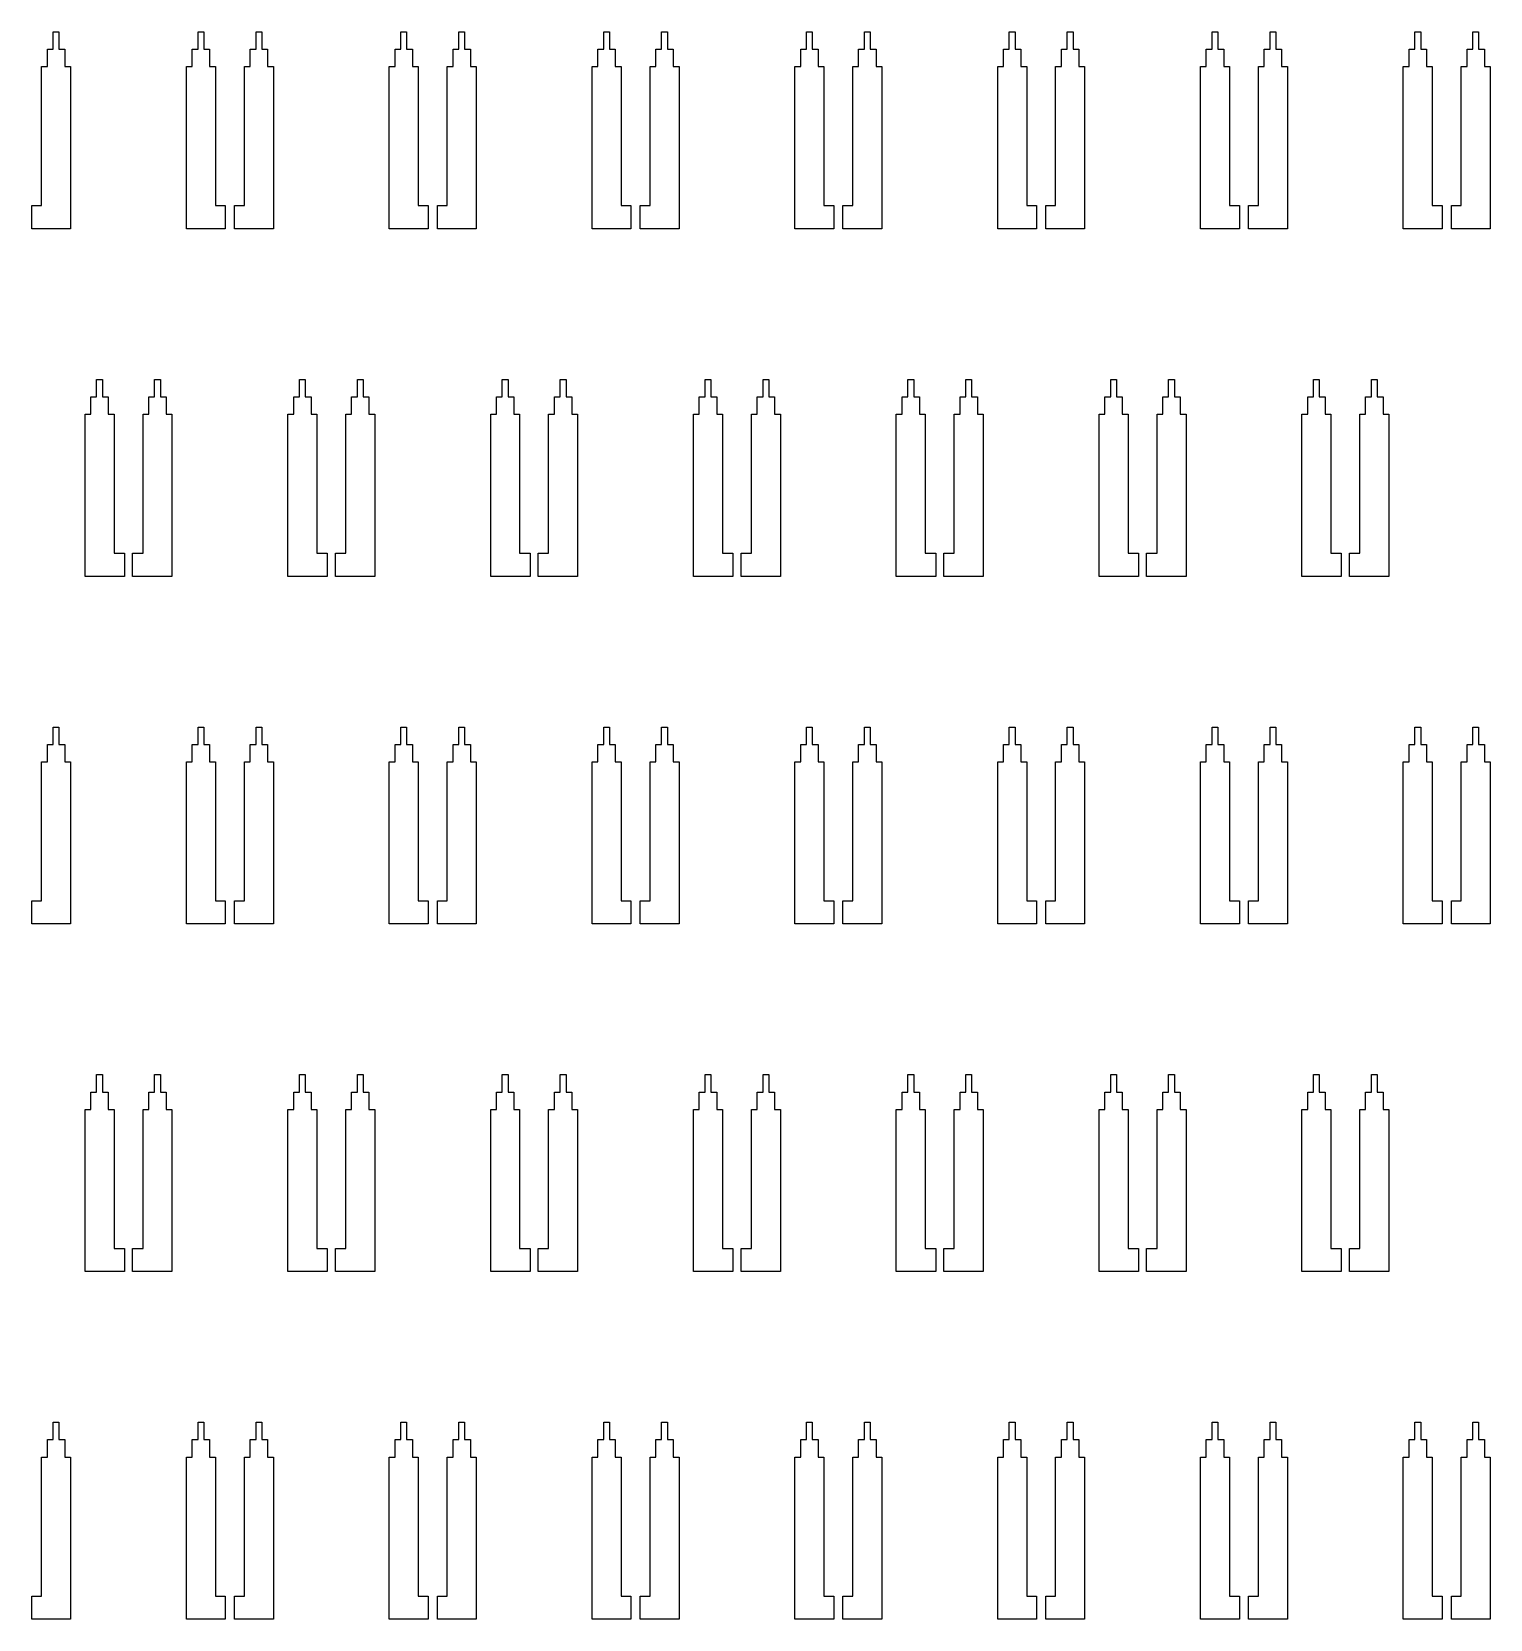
# Model space of a CAD drawing. Extents: x -38350 to 38650, y -35000 to 36000.
# Drawn here: x 20247.8 to 20499.5, y -23094 to -22820 of the extents above; entities that cross this region are included whole.
import ezdxf

# ---------------------------------------------------------------- set-up
doc = ezdxf.new("R2010")
doc.units = 0
doc.header["$MEASUREMENT"] = 0

msp = doc.modelspace()

# ---------------------------------------------------------------- linework, layer by layer
for p, q in [((20251.5, -22823), (20251.5, -22820)), ((20251.5, -22820), (20252.5, -22820)), ((20252.5, -22820), (20252.5, -22823)), ((20276.5, -22823), (20276.5, -22820)), ((20276.5, -22820), (20277.5, -22820)), ((20277.5, -22820), (20277.5, -22823)), ((20286.5, -22823), (20286.5, -22820)), ((20286.5, -22820), (20287.5, -22820)), ((20287.5, -22820), (20287.5, -22823)), ((20311.5, -22823), (20311.5, -22820)), ((20311.5, -22820), (20312.5, -22820)), ((20312.5, -22820), (20312.5, -22823)), ((20321.5, -22823), (20321.5, -22820)), ((20321.5, -22820), (20322.5, -22820)), ((20322.5, -22820), (20322.5, -22823)), ((20346.5, -22823), (20346.5, -22820)), ((20346.5, -22820), (20347.5, -22820)), ((20347.5, -22820), (20347.5, -22823)), ((20356.5, -22823), (20356.5, -22820)), ((20356.5, -22820), (20357.5, -22820)), ((20357.5, -22820), (20357.5, -22823)), ((20381.5, -22823), (20381.5, -22820)), ((20381.5, -22820), (20382.5, -22820)), ((20382.5, -22820), (20382.5, -22823)), ((20391.5, -22823), (20391.5, -22820)), ((20391.5, -22820), (20392.5, -22820)), ((20392.5, -22820), (20392.5, -22823)), ((20416.5, -22823), (20416.5, -22820)), ((20416.5, -22820), (20417.5, -22820)), ((20417.5, -22820), (20417.5, -22823)), ((20426.5, -22823), (20426.5, -22820)), ((20426.5, -22820), (20427.5, -22820)), ((20427.5, -22820), (20427.5, -22823)), ((20451.5, -22823), (20451.5, -22820)), ((20451.5, -22820), (20452.5, -22820)), ((20452.5, -22820), (20452.5, -22823)), ((20461.5, -22823), (20461.5, -22820)), ((20461.5, -22820), (20462.5, -22820)), ((20462.5, -22820), (20462.5, -22823)), ((20486.5, -22823), (20486.5, -22820)), ((20486.5, -22820), (20487.5, -22820)), ((20487.5, -22820), (20487.5, -22823)), ((20496.5, -22823), (20496.5, -22820)), ((20496.5, -22820), (20497.5, -22820)), ((20497.5, -22820), (20497.5, -22823)), ((20250.5, -22826), (20250.5, -22823)), ((20250.5, -22823), (20251.5, -22823)), ((20252.5, -22823), (20253.5, -22823)), ((20253.5, -22823), (20253.5, -22826)), ((20275.5, -22826), (20275.5, -22823)), ((20275.5, -22823), (20276.5, -22823)), ((20277.5, -22823), (20278.5, -22823)), ((20278.5, -22823), (20278.5, -22826)), ((20285.5, -22826), (20285.5, -22823)), ((20285.5, -22823), (20286.5, -22823)), ((20287.5, -22823), (20288.5, -22823)), ((20288.5, -22823), (20288.5, -22826)), ((20310.5, -22826), (20310.5, -22823)), ((20310.5, -22823), (20311.5, -22823)), ((20312.5, -22823), (20313.5, -22823)), ((20313.5, -22823), (20313.5, -22826)), ((20320.5, -22826), (20320.5, -22823)), ((20320.5, -22823), (20321.5, -22823)), ((20322.5, -22823), (20323.5, -22823)), ((20323.5, -22823), (20323.5, -22826)), ((20345.5, -22826), (20345.5, -22823)), ((20345.5, -22823), (20346.5, -22823)), ((20347.5, -22823), (20348.5, -22823)), ((20348.5, -22823), (20348.5, -22826)), ((20355.5, -22826), (20355.5, -22823)), ((20355.5, -22823), (20356.5, -22823)), ((20357.5, -22823), (20358.5, -22823)), ((20358.5, -22823), (20358.5, -22826)), ((20380.5, -22826), (20380.5, -22823)), ((20380.5, -22823), (20381.5, -22823)), ((20382.5, -22823), (20383.5, -22823)), ((20383.5, -22823), (20383.5, -22826)), ((20390.5, -22826), (20390.5, -22823)), ((20390.5, -22823), (20391.5, -22823)), ((20392.5, -22823), (20393.5, -22823)), ((20393.5, -22823), (20393.5, -22826)), ((20415.5, -22826), (20415.5, -22823)), ((20415.5, -22823), (20416.5, -22823)), ((20417.5, -22823), (20418.5, -22823)), ((20418.5, -22823), (20418.5, -22826)), ((20425.5, -22826), (20425.5, -22823)), ((20425.5, -22823), (20426.5, -22823)), ((20427.5, -22823), (20428.5, -22823)), ((20428.5, -22823), (20428.5, -22826)), ((20450.5, -22826), (20450.5, -22823)), ((20450.5, -22823), (20451.5, -22823)), ((20452.5, -22823), (20453.5, -22823)), ((20453.5, -22823), (20453.5, -22826)), ((20460.5, -22826), (20460.5, -22823)), ((20460.5, -22823), (20461.5, -22823)), ((20462.5, -22823), (20463.5, -22823)), ((20463.5, -22823), (20463.5, -22826)), ((20485.5, -22826), (20485.5, -22823)), ((20485.5, -22823), (20486.5, -22823)), ((20487.5, -22823), (20488.5, -22823)), ((20488.5, -22823), (20488.5, -22826)), ((20495.5, -22826), (20495.5, -22823)), ((20495.5, -22823), (20496.5, -22823)), ((20497.5, -22823), (20498.5, -22823)), ((20498.5, -22823), (20498.5, -22826)), ((20249.5, -22850), (20249.5, -22826)), ((20249.5, -22826), (20250.5, -22826)), ((20253.5, -22826), (20254.5, -22826)), ((20254.5, -22826), (20254.5, -22854)), ((20274.5, -22854), (20274.5, -22826)), ((20274.5, -22826), (20275.5, -22826)), ((20278.5, -22826), (20279.5, -22826)), ((20279.5, -22826), (20279.5, -22850)), ((20284.5, -22850), (20284.5, -22826)), ((20284.5, -22826), (20285.5, -22826)), ((20288.5, -22826), (20289.5, -22826)), ((20289.5, -22826), (20289.5, -22854)), ((20309.5, -22854), (20309.5, -22826)), ((20309.5, -22826), (20310.5, -22826)), ((20313.5, -22826), (20314.5, -22826)), ((20314.5, -22826), (20314.5, -22850)), ((20319.5, -22850), (20319.5, -22826)), ((20319.5, -22826), (20320.5, -22826)), ((20323.5, -22826), (20324.5, -22826)), ((20324.5, -22826), (20324.5, -22854)), ((20344.5, -22854), (20344.5, -22826)), ((20344.5, -22826), (20345.5, -22826)), ((20348.5, -22826), (20349.5, -22826)), ((20349.5, -22826), (20349.5, -22850)), ((20354.5, -22850), (20354.5, -22826)), ((20354.5, -22826), (20355.5, -22826)), ((20358.5, -22826), (20359.5, -22826)), ((20359.5, -22826), (20359.5, -22854)), ((20379.5, -22854), (20379.5, -22826)), ((20379.5, -22826), (20380.5, -22826)), ((20383.5, -22826), (20384.5, -22826)), ((20384.5, -22826), (20384.5, -22850)), ((20389.5, -22850), (20389.5, -22826)), ((20389.5, -22826), (20390.5, -22826)), ((20393.5, -22826), (20394.5, -22826)), ((20394.5, -22826), (20394.5, -22854)), ((20414.5, -22854), (20414.5, -22826)), ((20414.5, -22826), (20415.5, -22826)), ((20418.5, -22826), (20419.5, -22826)), ((20419.5, -22826), (20419.5, -22850)), ((20424.5, -22850), (20424.5, -22826)), ((20424.5, -22826), (20425.5, -22826)), ((20428.5, -22826), (20429.5, -22826)), ((20429.5, -22826), (20429.5, -22854)), ((20449.5, -22854), (20449.5, -22826)), ((20449.5, -22826), (20450.5, -22826)), ((20453.5, -22826), (20454.5, -22826)), ((20454.5, -22826), (20454.5, -22850)), ((20459.5, -22850), (20459.5, -22826)), ((20459.5, -22826), (20460.5, -22826)), ((20463.5, -22826), (20464.5, -22826)), ((20464.5, -22826), (20464.5, -22854)), ((20484.5, -22854), (20484.5, -22826)), ((20484.5, -22826), (20485.5, -22826)), ((20488.5, -22826), (20489.5, -22826)), ((20489.5, -22826), (20489.5, -22850)), ((20494.5, -22850), (20494.5, -22826)), ((20494.5, -22826), (20495.5, -22826)), ((20498.5, -22826), (20499.5, -22826)), ((20499.5, -22826), (20499.5, -22854)), ((20247.8, -22854), (20247.8, -22850)), ((20247.8, -22850), (20249.5, -22850)), ((20279.5, -22850), (20281.2, -22850)), ((20281.2, -22850), (20281.2, -22854)), ((20282.8, -22854), (20282.8, -22850)), ((20282.8, -22850), (20284.5, -22850)), ((20314.5, -22850), (20316.2, -22850)), ((20316.2, -22850), (20316.2, -22854)), ((20317.8, -22854), (20317.8, -22850)), ((20317.8, -22850), (20319.5, -22850)), ((20349.5, -22850), (20351.2, -22850)), ((20351.2, -22850), (20351.2, -22854)), ((20352.8, -22854), (20352.8, -22850)), ((20352.8, -22850), (20354.5, -22850)), ((20384.5, -22850), (20386.2, -22850)), ((20386.2, -22850), (20386.2, -22854)), ((20387.8, -22854), (20387.8, -22850)), ((20387.8, -22850), (20389.5, -22850)), ((20419.5, -22850), (20421.2, -22850)), ((20421.2, -22850), (20421.2, -22854)), ((20422.8, -22854), (20422.8, -22850)), ((20422.8, -22850), (20424.5, -22850)), ((20454.5, -22850), (20456.2, -22850)), ((20456.2, -22850), (20456.2, -22854)), ((20457.8, -22854), (20457.8, -22850)), ((20457.8, -22850), (20459.5, -22850)), ((20489.5, -22850), (20491.2, -22850)), ((20491.2, -22850), (20491.2, -22854)), ((20492.8, -22854), (20492.8, -22850)), ((20492.8, -22850), (20494.5, -22850)), ((20254.5, -22854), (20247.8, -22854)), ((20281.2, -22854), (20274.5, -22854)), ((20289.5, -22854), (20282.8, -22854)), ((20316.2, -22854), (20309.5, -22854)), ((20324.5, -22854), (20317.8, -22854)), ((20351.2, -22854), (20344.5, -22854)), ((20359.5, -22854), (20352.8, -22854)), ((20386.2, -22854), (20379.5, -22854)), ((20394.5, -22854), (20387.8, -22854)), ((20421.2, -22854), (20414.5, -22854)), ((20429.5, -22854), (20422.8, -22854)), ((20456.2, -22854), (20449.5, -22854)), ((20464.5, -22854), (20457.8, -22854)), ((20491.2, -22854), (20484.5, -22854)), ((20499.5, -22854), (20492.8, -22854)), ((20259, -22883), (20259, -22880)), ((20259, -22880), (20260, -22880)), ((20260, -22880), (20260, -22883)), ((20269, -22883), (20269, -22880)), ((20269, -22880), (20270, -22880)), ((20270, -22880), (20270, -22883)), ((20294, -22883), (20294, -22880)), ((20294, -22880), (20295, -22880)), ((20295, -22880), (20295, -22883)), ((20304, -22883), (20304, -22880)), ((20304, -22880), (20305, -22880)), ((20305, -22880), (20305, -22883)), ((20329, -22883), (20329, -22880)), ((20329, -22880), (20330, -22880)), ((20330, -22880), (20330, -22883)), ((20339, -22883), (20339, -22880)), ((20339, -22880), (20340, -22880)), ((20340, -22880), (20340, -22883)), ((20364, -22883), (20364, -22880)), ((20364, -22880), (20365, -22880)), ((20365, -22880), (20365, -22883)), ((20374, -22883), (20374, -22880)), ((20374, -22880), (20375, -22880)), ((20375, -22880), (20375, -22883)), ((20399, -22883), (20399, -22880)), ((20399, -22880), (20400, -22880)), ((20400, -22880), (20400, -22883)), ((20409, -22883), (20409, -22880)), ((20409, -22880), (20410, -22880)), ((20410, -22880), (20410, -22883)), ((20434, -22883), (20434, -22880)), ((20434, -22880), (20435, -22880)), ((20435, -22880), (20435, -22883)), ((20444, -22883), (20444, -22880)), ((20444, -22880), (20445, -22880)), ((20445, -22880), (20445, -22883)), ((20469, -22883), (20469, -22880)), ((20469, -22880), (20470, -22880)), ((20470, -22880), (20470, -22883)), ((20479, -22883), (20479, -22880)), ((20479, -22880), (20480, -22880)), ((20480, -22880), (20480, -22883)), ((20258, -22886), (20258, -22883)), ((20258, -22883), (20259, -22883)), ((20260, -22883), (20261, -22883)), ((20261, -22883), (20261, -22886)), ((20268, -22886), (20268, -22883)), ((20268, -22883), (20269, -22883)), ((20270, -22883), (20271, -22883)), ((20271, -22883), (20271, -22886)), ((20293, -22886), (20293, -22883)), ((20293, -22883), (20294, -22883)), ((20295, -22883), (20296, -22883)), ((20296, -22883), (20296, -22886)), ((20303, -22886), (20303, -22883)), ((20303, -22883), (20304, -22883)), ((20305, -22883), (20306, -22883)), ((20306, -22883), (20306, -22886)), ((20328, -22886), (20328, -22883)), ((20328, -22883), (20329, -22883)), ((20330, -22883), (20331, -22883)), ((20331, -22883), (20331, -22886)), ((20338, -22886), (20338, -22883)), ((20338, -22883), (20339, -22883)), ((20340, -22883), (20341, -22883)), ((20341, -22883), (20341, -22886)), ((20363, -22886), (20363, -22883)), ((20363, -22883), (20364, -22883)), ((20365, -22883), (20366, -22883)), ((20366, -22883), (20366, -22886)), ((20373, -22886), (20373, -22883)), ((20373, -22883), (20374, -22883)), ((20375, -22883), (20376, -22883)), ((20376, -22883), (20376, -22886)), ((20398, -22886), (20398, -22883)), ((20398, -22883), (20399, -22883)), ((20400, -22883), (20401, -22883)), ((20401, -22883), (20401, -22886)), ((20408, -22886), (20408, -22883)), ((20408, -22883), (20409, -22883)), ((20410, -22883), (20411, -22883)), ((20411, -22883), (20411, -22886)), ((20433, -22886), (20433, -22883)), ((20433, -22883), (20434, -22883)), ((20435, -22883), (20436, -22883)), ((20436, -22883), (20436, -22886)), ((20443, -22886), (20443, -22883)), ((20443, -22883), (20444, -22883)), ((20445, -22883), (20446, -22883)), ((20446, -22883), (20446, -22886)), ((20468, -22886), (20468, -22883)), ((20468, -22883), (20469, -22883)), ((20470, -22883), (20471, -22883)), ((20471, -22883), (20471, -22886)), ((20478, -22886), (20478, -22883)), ((20478, -22883), (20479, -22883)), ((20480, -22883), (20481, -22883)), ((20481, -22883), (20481, -22886)), ((20257, -22914), (20257, -22886)), ((20257, -22886), (20258, -22886)), ((20261, -22886), (20262, -22886)), ((20262, -22886), (20262, -22910)), ((20267, -22910), (20267, -22886)), ((20267, -22886), (20268, -22886)), ((20271, -22886), (20272, -22886)), ((20272, -22886), (20272, -22914)), ((20292, -22914), (20292, -22886)), ((20292, -22886), (20293, -22886)), ((20296, -22886), (20297, -22886)), ((20297, -22886), (20297, -22910)), ((20302, -22910), (20302, -22886)), ((20302, -22886), (20303, -22886)), ((20306, -22886), (20307, -22886)), ((20307, -22886), (20307, -22914)), ((20327, -22914), (20327, -22886)), ((20327, -22886), (20328, -22886)), ((20331, -22886), (20332, -22886)), ((20332, -22886), (20332, -22910)), ((20337, -22910), (20337, -22886)), ((20337, -22886), (20338, -22886)), ((20341, -22886), (20342, -22886)), ((20342, -22886), (20342, -22914)), ((20362, -22914), (20362, -22886)), ((20362, -22886), (20363, -22886)), ((20366, -22886), (20367, -22886)), ((20367, -22886), (20367, -22910)), ((20372, -22910), (20372, -22886)), ((20372, -22886), (20373, -22886)), ((20376, -22886), (20377, -22886)), ((20377, -22886), (20377, -22914)), ((20397, -22914), (20397, -22886)), ((20397, -22886), (20398, -22886)), ((20401, -22886), (20402, -22886)), ((20402, -22886), (20402, -22910)), ((20407, -22910), (20407, -22886)), ((20407, -22886), (20408, -22886)), ((20411, -22886), (20412, -22886)), ((20412, -22886), (20412, -22914)), ((20432, -22914), (20432, -22886)), ((20432, -22886), (20433, -22886)), ((20436, -22886), (20437, -22886)), ((20437, -22886), (20437, -22910)), ((20442, -22910), (20442, -22886)), ((20442, -22886), (20443, -22886)), ((20446, -22886), (20447, -22886)), ((20447, -22886), (20447, -22914)), ((20467, -22914), (20467, -22886)), ((20467, -22886), (20468, -22886)), ((20471, -22886), (20472, -22886)), ((20472, -22886), (20472, -22910)), ((20477, -22910), (20477, -22886)), ((20477, -22886), (20478, -22886)), ((20481, -22886), (20482, -22886)), ((20482, -22886), (20482, -22914)), ((20262, -22910), (20263.8, -22910)), ((20263.8, -22910), (20263.8, -22914)), ((20265.2, -22914), (20265.2, -22910)), ((20265.2, -22910), (20267, -22910)), ((20297, -22910), (20298.8, -22910)), ((20298.8, -22910), (20298.8, -22914)), ((20300.2, -22914), (20300.2, -22910)), ((20300.2, -22910), (20302, -22910)), ((20332, -22910), (20333.8, -22910)), ((20333.8, -22910), (20333.8, -22914)), ((20335.2, -22914), (20335.2, -22910)), ((20335.2, -22910), (20337, -22910)), ((20367, -22910), (20368.8, -22910)), ((20368.8, -22910), (20368.8, -22914)), ((20370.2, -22914), (20370.2, -22910)), ((20370.2, -22910), (20372, -22910)), ((20402, -22910), (20403.8, -22910)), ((20403.8, -22910), (20403.8, -22914)), ((20405.2, -22914), (20405.2, -22910)), ((20405.2, -22910), (20407, -22910)), ((20437, -22910), (20438.8, -22910)), ((20438.8, -22910), (20438.8, -22914)), ((20440.2, -22914), (20440.2, -22910)), ((20440.2, -22910), (20442, -22910)), ((20472, -22910), (20473.8, -22910)), ((20473.8, -22910), (20473.8, -22914)), ((20475.2, -22914), (20475.2, -22910)), ((20475.2, -22910), (20477, -22910)), ((20263.8, -22914), (20257, -22914)), ((20272, -22914), (20265.2, -22914)), ((20298.8, -22914), (20292, -22914)), ((20307, -22914), (20300.2, -22914)), ((20333.8, -22914), (20327, -22914)), ((20342, -22914), (20335.2, -22914)), ((20368.8, -22914), (20362, -22914)), ((20377, -22914), (20370.2, -22914)), ((20403.8, -22914), (20397, -22914)), ((20412, -22914), (20405.2, -22914)), ((20438.8, -22914), (20432, -22914)), ((20447, -22914), (20440.2, -22914)), ((20473.8, -22914), (20467, -22914)), ((20482, -22914), (20475.2, -22914)), ((20251.5, -22943), (20251.5, -22940)), ((20251.5, -22940), (20252.5, -22940)), ((20252.5, -22940), (20252.5, -22943)), ((20276.5, -22943), (20276.5, -22940)), ((20276.5, -22940), (20277.5, -22940)), ((20277.5, -22940), (20277.5, -22943)), ((20286.5, -22943), (20286.5, -22940)), ((20286.5, -22940), (20287.5, -22940)), ((20287.5, -22940), (20287.5, -22943)), ((20311.5, -22943), (20311.5, -22940)), ((20311.5, -22940), (20312.5, -22940)), ((20312.5, -22940), (20312.5, -22943)), ((20321.5, -22943), (20321.5, -22940)), ((20321.5, -22940), (20322.5, -22940)), ((20322.5, -22940), (20322.5, -22943)), ((20346.5, -22943), (20346.5, -22940)), ((20346.5, -22940), (20347.5, -22940)), ((20347.5, -22940), (20347.5, -22943)), ((20356.5, -22943), (20356.5, -22940)), ((20356.5, -22940), (20357.5, -22940)), ((20357.5, -22940), (20357.5, -22943)), ((20381.5, -22943), (20381.5, -22940)), ((20381.5, -22940), (20382.5, -22940)), ((20382.5, -22940), (20382.5, -22943)), ((20391.5, -22943), (20391.5, -22940)), ((20391.5, -22940), (20392.5, -22940)), ((20392.5, -22940), (20392.5, -22943)), ((20416.5, -22943), (20416.5, -22940)), ((20416.5, -22940), (20417.5, -22940)), ((20417.5, -22940), (20417.5, -22943)), ((20426.5, -22943), (20426.5, -22940)), ((20426.5, -22940), (20427.5, -22940)), ((20427.5, -22940), (20427.5, -22943)), ((20451.5, -22943), (20451.5, -22940)), ((20451.5, -22940), (20452.5, -22940)), ((20452.5, -22940), (20452.5, -22943)), ((20461.5, -22943), (20461.5, -22940)), ((20461.5, -22940), (20462.5, -22940)), ((20462.5, -22940), (20462.5, -22943)), ((20486.5, -22943), (20486.5, -22940)), ((20486.5, -22940), (20487.5, -22940)), ((20487.5, -22940), (20487.5, -22943)), ((20496.5, -22943), (20496.5, -22940)), ((20496.5, -22940), (20497.5, -22940)), ((20497.5, -22940), (20497.5, -22943)), ((20250.5, -22946), (20250.5, -22943)), ((20250.5, -22943), (20251.5, -22943)), ((20252.5, -22943), (20253.5, -22943)), ((20253.5, -22943), (20253.5, -22946)), ((20275.5, -22946), (20275.5, -22943)), ((20275.5, -22943), (20276.5, -22943)), ((20277.5, -22943), (20278.5, -22943)), ((20278.5, -22943), (20278.5, -22946)), ((20285.5, -22946), (20285.5, -22943)), ((20285.5, -22943), (20286.5, -22943)), ((20287.5, -22943), (20288.5, -22943)), ((20288.5, -22943), (20288.5, -22946)), ((20310.5, -22946), (20310.5, -22943)), ((20310.5, -22943), (20311.5, -22943)), ((20312.5, -22943), (20313.5, -22943)), ((20313.5, -22943), (20313.5, -22946)), ((20320.5, -22946), (20320.5, -22943)), ((20320.5, -22943), (20321.5, -22943)), ((20322.5, -22943), (20323.5, -22943)), ((20323.5, -22943), (20323.5, -22946)), ((20345.5, -22946), (20345.5, -22943)), ((20345.5, -22943), (20346.5, -22943)), ((20347.5, -22943), (20348.5, -22943)), ((20348.5, -22943), (20348.5, -22946)), ((20355.5, -22946), (20355.5, -22943)), ((20355.5, -22943), (20356.5, -22943)), ((20357.5, -22943), (20358.5, -22943)), ((20358.5, -22943), (20358.5, -22946)), ((20380.5, -22946), (20380.5, -22943)), ((20380.5, -22943), (20381.5, -22943)), ((20382.5, -22943), (20383.5, -22943)), ((20383.5, -22943), (20383.5, -22946)), ((20390.5, -22946), (20390.5, -22943)), ((20390.5, -22943), (20391.5, -22943)), ((20392.5, -22943), (20393.5, -22943)), ((20393.5, -22943), (20393.5, -22946)), ((20415.5, -22946), (20415.5, -22943)), ((20415.5, -22943), (20416.5, -22943)), ((20417.5, -22943), (20418.5, -22943)), ((20418.5, -22943), (20418.5, -22946)), ((20425.5, -22946), (20425.5, -22943)), ((20425.5, -22943), (20426.5, -22943)), ((20427.5, -22943), (20428.5, -22943)), ((20428.5, -22943), (20428.5, -22946)), ((20450.5, -22946), (20450.5, -22943)), ((20450.5, -22943), (20451.5, -22943)), ((20452.5, -22943), (20453.5, -22943)), ((20453.5, -22943), (20453.5, -22946)), ((20460.5, -22946), (20460.5, -22943)), ((20460.5, -22943), (20461.5, -22943)), ((20462.5, -22943), (20463.5, -22943)), ((20463.5, -22943), (20463.5, -22946)), ((20485.5, -22946), (20485.5, -22943)), ((20485.5, -22943), (20486.5, -22943)), ((20487.5, -22943), (20488.5, -22943)), ((20488.5, -22943), (20488.5, -22946)), ((20495.5, -22946), (20495.5, -22943)), ((20495.5, -22943), (20496.5, -22943)), ((20497.5, -22943), (20498.5, -22943)), ((20498.5, -22943), (20498.5, -22946)), ((20249.5, -22970), (20249.5, -22946)), ((20249.5, -22946), (20250.5, -22946)), ((20253.5, -22946), (20254.5, -22946)), ((20254.5, -22946), (20254.5, -22974)), ((20274.5, -22974), (20274.5, -22946)), ((20274.5, -22946), (20275.5, -22946)), ((20278.5, -22946), (20279.5, -22946)), ((20279.5, -22946), (20279.5, -22970)), ((20284.5, -22970), (20284.5, -22946)), ((20284.5, -22946), (20285.5, -22946)), ((20288.5, -22946), (20289.5, -22946)), ((20289.5, -22946), (20289.5, -22974)), ((20309.5, -22974), (20309.5, -22946)), ((20309.5, -22946), (20310.5, -22946)), ((20313.5, -22946), (20314.5, -22946)), ((20314.5, -22946), (20314.5, -22970)), ((20319.5, -22970), (20319.5, -22946)), ((20319.5, -22946), (20320.5, -22946)), ((20323.5, -22946), (20324.5, -22946)), ((20324.5, -22946), (20324.5, -22974)), ((20344.5, -22974), (20344.5, -22946)), ((20344.5, -22946), (20345.5, -22946)), ((20348.5, -22946), (20349.5, -22946)), ((20349.5, -22946), (20349.5, -22970)), ((20354.5, -22970), (20354.5, -22946)), ((20354.5, -22946), (20355.5, -22946)), ((20358.5, -22946), (20359.5, -22946)), ((20359.5, -22946), (20359.5, -22974)), ((20379.5, -22974), (20379.5, -22946)), ((20379.5, -22946), (20380.5, -22946)), ((20383.5, -22946), (20384.5, -22946)), ((20384.5, -22946), (20384.5, -22970)), ((20389.5, -22970), (20389.5, -22946)), ((20389.5, -22946), (20390.5, -22946)), ((20393.5, -22946), (20394.5, -22946)), ((20394.5, -22946), (20394.5, -22974)), ((20414.5, -22974), (20414.5, -22946)), ((20414.5, -22946), (20415.5, -22946)), ((20418.5, -22946), (20419.5, -22946)), ((20419.5, -22946), (20419.5, -22970)), ((20424.5, -22970), (20424.5, -22946)), ((20424.5, -22946), (20425.5, -22946)), ((20428.5, -22946), (20429.5, -22946)), ((20429.5, -22946), (20429.5, -22974)), ((20449.5, -22974), (20449.5, -22946)), ((20449.5, -22946), (20450.5, -22946)), ((20453.5, -22946), (20454.5, -22946)), ((20454.5, -22946), (20454.5, -22970)), ((20459.5, -22970), (20459.5, -22946)), ((20459.5, -22946), (20460.5, -22946)), ((20463.5, -22946), (20464.5, -22946)), ((20464.5, -22946), (20464.5, -22974)), ((20484.5, -22974), (20484.5, -22946)), ((20484.5, -22946), (20485.5, -22946)), ((20488.5, -22946), (20489.5, -22946)), ((20489.5, -22946), (20489.5, -22970)), ((20494.5, -22970), (20494.5, -22946)), ((20494.5, -22946), (20495.5, -22946)), ((20498.5, -22946), (20499.5, -22946)), ((20499.5, -22946), (20499.5, -22974)), ((20247.8, -22974), (20247.8, -22970)), ((20247.8, -22970), (20249.5, -22970)), ((20279.5, -22970), (20281.2, -22970)), ((20281.2, -22970), (20281.2, -22974)), ((20282.8, -22974), (20282.8, -22970)), ((20282.8, -22970), (20284.5, -22970)), ((20314.5, -22970), (20316.2, -22970)), ((20316.2, -22970), (20316.2, -22974)), ((20317.8, -22974), (20317.8, -22970)), ((20317.8, -22970), (20319.5, -22970)), ((20349.5, -22970), (20351.2, -22970)), ((20351.2, -22970), (20351.2, -22974)), ((20352.8, -22974), (20352.8, -22970)), ((20352.8, -22970), (20354.5, -22970)), ((20384.5, -22970), (20386.2, -22970)), ((20386.2, -22970), (20386.2, -22974)), ((20387.8, -22974), (20387.8, -22970)), ((20387.8, -22970), (20389.5, -22970)), ((20419.5, -22970), (20421.2, -22970)), ((20421.2, -22970), (20421.2, -22974)), ((20422.8, -22974), (20422.8, -22970)), ((20422.8, -22970), (20424.5, -22970)), ((20454.5, -22970), (20456.2, -22970)), ((20456.2, -22970), (20456.2, -22974)), ((20457.8, -22974), (20457.8, -22970)), ((20457.8, -22970), (20459.5, -22970)), ((20489.5, -22970), (20491.2, -22970)), ((20491.2, -22970), (20491.2, -22974)), ((20492.8, -22974), (20492.8, -22970)), ((20492.8, -22970), (20494.5, -22970)), ((20254.5, -22974), (20247.8, -22974)), ((20281.2, -22974), (20274.5, -22974)), ((20289.5, -22974), (20282.8, -22974)), ((20316.2, -22974), (20309.5, -22974)), ((20324.5, -22974), (20317.8, -22974)), ((20351.2, -22974), (20344.5, -22974)), ((20359.5, -22974), (20352.8, -22974)), ((20386.2, -22974), (20379.5, -22974)), ((20394.5, -22974), (20387.8, -22974)), ((20421.2, -22974), (20414.5, -22974)), ((20429.5, -22974), (20422.8, -22974)), ((20456.2, -22974), (20449.5, -22974)), ((20464.5, -22974), (20457.8, -22974)), ((20491.2, -22974), (20484.5, -22974)), ((20499.5, -22974), (20492.8, -22974)), ((20259, -23003), (20259, -23000)), ((20259, -23000), (20260, -23000)), ((20260, -23000), (20260, -23003)), ((20269, -23003), (20269, -23000)), ((20269, -23000), (20270, -23000)), ((20270, -23000), (20270, -23003)), ((20294, -23003), (20294, -23000)), ((20294, -23000), (20295, -23000)), ((20295, -23000), (20295, -23003)), ((20304, -23003), (20304, -23000)), ((20304, -23000), (20305, -23000)), ((20305, -23000), (20305, -23003)), ((20329, -23003), (20329, -23000)), ((20329, -23000), (20330, -23000)), ((20330, -23000), (20330, -23003)), ((20339, -23003), (20339, -23000)), ((20339, -23000), (20340, -23000)), ((20340, -23000), (20340, -23003)), ((20364, -23003), (20364, -23000)), ((20364, -23000), (20365, -23000)), ((20365, -23000), (20365, -23003)), ((20374, -23003), (20374, -23000)), ((20374, -23000), (20375, -23000)), ((20375, -23000), (20375, -23003)), ((20399, -23003), (20399, -23000)), ((20399, -23000), (20400, -23000)), ((20400, -23000), (20400, -23003)), ((20409, -23003), (20409, -23000)), ((20409, -23000), (20410, -23000)), ((20410, -23000), (20410, -23003)), ((20434, -23003), (20434, -23000)), ((20434, -23000), (20435, -23000)), ((20435, -23000), (20435, -23003)), ((20444, -23003), (20444, -23000)), ((20444, -23000), (20445, -23000)), ((20445, -23000), (20445, -23003)), ((20469, -23003), (20469, -23000)), ((20469, -23000), (20470, -23000)), ((20470, -23000), (20470, -23003)), ((20479, -23003), (20479, -23000)), ((20479, -23000), (20480, -23000)), ((20480, -23000), (20480, -23003)), ((20258, -23006), (20258, -23003)), ((20258, -23003), (20259, -23003)), ((20260, -23003), (20261, -23003)), ((20261, -23003), (20261, -23006)), ((20268, -23006), (20268, -23003)), ((20268, -23003), (20269, -23003)), ((20270, -23003), (20271, -23003)), ((20271, -23003), (20271, -23006)), ((20293, -23006), (20293, -23003)), ((20293, -23003), (20294, -23003)), ((20295, -23003), (20296, -23003)), ((20296, -23003), (20296, -23006)), ((20303, -23006), (20303, -23003)), ((20303, -23003), (20304, -23003)), ((20305, -23003), (20306, -23003)), ((20306, -23003), (20306, -23006)), ((20328, -23006), (20328, -23003)), ((20328, -23003), (20329, -23003)), ((20330, -23003), (20331, -23003)), ((20331, -23003), (20331, -23006)), ((20338, -23006), (20338, -23003)), ((20338, -23003), (20339, -23003)), ((20340, -23003), (20341, -23003)), ((20341, -23003), (20341, -23006)), ((20363, -23006), (20363, -23003)), ((20363, -23003), (20364, -23003)), ((20365, -23003), (20366, -23003)), ((20366, -23003), (20366, -23006)), ((20373, -23006), (20373, -23003)), ((20373, -23003), (20374, -23003)), ((20375, -23003), (20376, -23003)), ((20376, -23003), (20376, -23006)), ((20398, -23006), (20398, -23003)), ((20398, -23003), (20399, -23003)), ((20400, -23003), (20401, -23003)), ((20401, -23003), (20401, -23006)), ((20408, -23006), (20408, -23003)), ((20408, -23003), (20409, -23003)), ((20410, -23003), (20411, -23003)), ((20411, -23003), (20411, -23006)), ((20433, -23006), (20433, -23003)), ((20433, -23003), (20434, -23003)), ((20435, -23003), (20436, -23003)), ((20436, -23003), (20436, -23006)), ((20443, -23006), (20443, -23003)), ((20443, -23003), (20444, -23003)), ((20445, -23003), (20446, -23003)), ((20446, -23003), (20446, -23006)), ((20468, -23006), (20468, -23003)), ((20468, -23003), (20469, -23003)), ((20470, -23003), (20471, -23003)), ((20471, -23003), (20471, -23006)), ((20478, -23006), (20478, -23003)), ((20478, -23003), (20479, -23003)), ((20480, -23003), (20481, -23003)), ((20481, -23003), (20481, -23006)), ((20257, -23034), (20257, -23006)), ((20257, -23006), (20258, -23006)), ((20261, -23006), (20262, -23006)), ((20262, -23006), (20262, -23030)), ((20267, -23030), (20267, -23006)), ((20267, -23006), (20268, -23006)), ((20271, -23006), (20272, -23006)), ((20272, -23006), (20272, -23034)), ((20292, -23034), (20292, -23006)), ((20292, -23006), (20293, -23006)), ((20296, -23006), (20297, -23006)), ((20297, -23006), (20297, -23030)), ((20302, -23030), (20302, -23006)), ((20302, -23006), (20303, -23006)), ((20306, -23006), (20307, -23006)), ((20307, -23006), (20307, -23034)), ((20327, -23034), (20327, -23006)), ((20327, -23006), (20328, -23006)), ((20331, -23006), (20332, -23006)), ((20332, -23006), (20332, -23030)), ((20337, -23030), (20337, -23006)), ((20337, -23006), (20338, -23006)), ((20341, -23006), (20342, -23006)), ((20342, -23006), (20342, -23034)), ((20362, -23034), (20362, -23006)), ((20362, -23006), (20363, -23006)), ((20366, -23006), (20367, -23006)), ((20367, -23006), (20367, -23030)), ((20372, -23030), (20372, -23006)), ((20372, -23006), (20373, -23006)), ((20376, -23006), (20377, -23006)), ((20377, -23006), (20377, -23034)), ((20397, -23034), (20397, -23006)), ((20397, -23006), (20398, -23006)), ((20401, -23006), (20402, -23006)), ((20402, -23006), (20402, -23030)), ((20407, -23030), (20407, -23006)), ((20407, -23006), (20408, -23006)), ((20411, -23006), (20412, -23006)), ((20412, -23006), (20412, -23034)), ((20432, -23034), (20432, -23006)), ((20432, -23006), (20433, -23006)), ((20436, -23006), (20437, -23006)), ((20437, -23006), (20437, -23030)), ((20442, -23030), (20442, -23006)), ((20442, -23006), (20443, -23006)), ((20446, -23006), (20447, -23006)), ((20447, -23006), (20447, -23034)), ((20467, -23034), (20467, -23006)), ((20467, -23006), (20468, -23006)), ((20471, -23006), (20472, -23006)), ((20472, -23006), (20472, -23030)), ((20477, -23030), (20477, -23006)), ((20477, -23006), (20478, -23006)), ((20481, -23006), (20482, -23006)), ((20482, -23006), (20482, -23034)), ((20262, -23030), (20263.8, -23030)), ((20263.8, -23030), (20263.8, -23034)), ((20265.2, -23034), (20265.2, -23030)), ((20265.2, -23030), (20267, -23030)), ((20297, -23030), (20298.8, -23030)), ((20298.8, -23030), (20298.8, -23034)), ((20300.2, -23034), (20300.2, -23030)), ((20300.2, -23030), (20302, -23030)), ((20332, -23030), (20333.8, -23030)), ((20333.8, -23030), (20333.8, -23034)), ((20335.2, -23034), (20335.2, -23030)), ((20335.2, -23030), (20337, -23030)), ((20367, -23030), (20368.8, -23030)), ((20368.8, -23030), (20368.8, -23034)), ((20370.2, -23034), (20370.2, -23030)), ((20370.2, -23030), (20372, -23030)), ((20402, -23030), (20403.8, -23030)), ((20403.8, -23030), (20403.8, -23034)), ((20405.2, -23034), (20405.2, -23030)), ((20405.2, -23030), (20407, -23030)), ((20437, -23030), (20438.8, -23030)), ((20438.8, -23030), (20438.8, -23034)), ((20440.2, -23034), (20440.2, -23030)), ((20440.2, -23030), (20442, -23030)), ((20472, -23030), (20473.8, -23030)), ((20473.8, -23030), (20473.8, -23034)), ((20475.2, -23034), (20475.2, -23030)), ((20475.2, -23030), (20477, -23030)), ((20263.8, -23034), (20257, -23034)), ((20272, -23034), (20265.2, -23034)), ((20298.8, -23034), (20292, -23034)), ((20307, -23034), (20300.2, -23034)), ((20333.8, -23034), (20327, -23034)), ((20342, -23034), (20335.2, -23034)), ((20368.8, -23034), (20362, -23034)), ((20377, -23034), (20370.2, -23034)), ((20403.8, -23034), (20397, -23034)), ((20412, -23034), (20405.2, -23034)), ((20438.8, -23034), (20432, -23034)), ((20447, -23034), (20440.2, -23034)), ((20473.8, -23034), (20467, -23034)), ((20482, -23034), (20475.2, -23034)), ((20251.5, -23063), (20251.5, -23060)), ((20251.5, -23060), (20252.5, -23060)), ((20252.5, -23060), (20252.5, -23063)), ((20276.5, -23063), (20276.5, -23060)), ((20276.5, -23060), (20277.5, -23060)), ((20277.5, -23060), (20277.5, -23063)), ((20286.5, -23063), (20286.5, -23060)), ((20286.5, -23060), (20287.5, -23060)), ((20287.5, -23060), (20287.5, -23063)), ((20311.5, -23063), (20311.5, -23060)), ((20311.5, -23060), (20312.5, -23060)), ((20312.5, -23060), (20312.5, -23063)), ((20321.5, -23063), (20321.5, -23060)), ((20321.5, -23060), (20322.5, -23060)), ((20322.5, -23060), (20322.5, -23063)), ((20346.5, -23063), (20346.5, -23060)), ((20346.5, -23060), (20347.5, -23060)), ((20347.5, -23060), (20347.5, -23063)), ((20356.5, -23063), (20356.5, -23060)), ((20356.5, -23060), (20357.5, -23060)), ((20357.5, -23060), (20357.5, -23063)), ((20381.5, -23063), (20381.5, -23060)), ((20381.5, -23060), (20382.5, -23060)), ((20382.5, -23060), (20382.5, -23063)), ((20391.5, -23063), (20391.5, -23060)), ((20391.5, -23060), (20392.5, -23060)), ((20392.5, -23060), (20392.5, -23063)), ((20416.5, -23063), (20416.5, -23060)), ((20416.5, -23060), (20417.5, -23060)), ((20417.5, -23060), (20417.5, -23063)), ((20426.5, -23063), (20426.5, -23060)), ((20426.5, -23060), (20427.5, -23060)), ((20427.5, -23060), (20427.5, -23063)), ((20451.5, -23063), (20451.5, -23060)), ((20451.5, -23060), (20452.5, -23060)), ((20452.5, -23060), (20452.5, -23063)), ((20461.5, -23063), (20461.5, -23060)), ((20461.5, -23060), (20462.5, -23060)), ((20462.5, -23060), (20462.5, -23063)), ((20486.5, -23063), (20486.5, -23060)), ((20486.5, -23060), (20487.5, -23060)), ((20487.5, -23060), (20487.5, -23063)), ((20496.5, -23063), (20496.5, -23060)), ((20496.5, -23060), (20497.5, -23060)), ((20497.5, -23060), (20497.5, -23063)), ((20250.5, -23066), (20250.5, -23063)), ((20250.5, -23063), (20251.5, -23063)), ((20252.5, -23063), (20253.5, -23063)), ((20253.5, -23063), (20253.5, -23066)), ((20275.5, -23066), (20275.5, -23063)), ((20275.5, -23063), (20276.5, -23063)), ((20277.5, -23063), (20278.5, -23063)), ((20278.5, -23063), (20278.5, -23066)), ((20285.5, -23066), (20285.5, -23063)), ((20285.5, -23063), (20286.5, -23063)), ((20287.5, -23063), (20288.5, -23063)), ((20288.5, -23063), (20288.5, -23066)), ((20310.5, -23066), (20310.5, -23063)), ((20310.5, -23063), (20311.5, -23063)), ((20312.5, -23063), (20313.5, -23063)), ((20313.5, -23063), (20313.5, -23066)), ((20320.5, -23066), (20320.5, -23063)), ((20320.5, -23063), (20321.5, -23063)), ((20322.5, -23063), (20323.5, -23063)), ((20323.5, -23063), (20323.5, -23066)), ((20345.5, -23066), (20345.5, -23063)), ((20345.5, -23063), (20346.5, -23063)), ((20347.5, -23063), (20348.5, -23063)), ((20348.5, -23063), (20348.5, -23066)), ((20355.5, -23066), (20355.5, -23063)), ((20355.5, -23063), (20356.5, -23063)), ((20357.5, -23063), (20358.5, -23063)), ((20358.5, -23063), (20358.5, -23066)), ((20380.5, -23066), (20380.5, -23063)), ((20380.5, -23063), (20381.5, -23063)), ((20382.5, -23063), (20383.5, -23063)), ((20383.5, -23063), (20383.5, -23066)), ((20390.5, -23066), (20390.5, -23063)), ((20390.5, -23063), (20391.5, -23063)), ((20392.5, -23063), (20393.5, -23063)), ((20393.5, -23063), (20393.5, -23066)), ((20415.5, -23066), (20415.5, -23063)), ((20415.5, -23063), (20416.5, -23063)), ((20417.5, -23063), (20418.5, -23063)), ((20418.5, -23063), (20418.5, -23066)), ((20425.5, -23066), (20425.5, -23063)), ((20425.5, -23063), (20426.5, -23063)), ((20427.5, -23063), (20428.5, -23063)), ((20428.5, -23063), (20428.5, -23066)), ((20450.5, -23066), (20450.5, -23063)), ((20450.5, -23063), (20451.5, -23063)), ((20452.5, -23063), (20453.5, -23063)), ((20453.5, -23063), (20453.5, -23066)), ((20460.5, -23066), (20460.5, -23063)), ((20460.5, -23063), (20461.5, -23063)), ((20462.5, -23063), (20463.5, -23063)), ((20463.5, -23063), (20463.5, -23066)), ((20485.5, -23066), (20485.5, -23063)), ((20485.5, -23063), (20486.5, -23063)), ((20487.5, -23063), (20488.5, -23063)), ((20488.5, -23063), (20488.5, -23066)), ((20495.5, -23066), (20495.5, -23063)), ((20495.5, -23063), (20496.5, -23063)), ((20497.5, -23063), (20498.5, -23063)), ((20498.5, -23063), (20498.5, -23066)), ((20249.5, -23090), (20249.5, -23066)), ((20249.5, -23066), (20250.5, -23066)), ((20253.5, -23066), (20254.5, -23066)), ((20254.5, -23066), (20254.5, -23094)), ((20274.5, -23094), (20274.5, -23066)), ((20274.5, -23066), (20275.5, -23066)), ((20278.5, -23066), (20279.5, -23066)), ((20279.5, -23066), (20279.5, -23090)), ((20284.5, -23090), (20284.5, -23066)), ((20284.5, -23066), (20285.5, -23066)), ((20288.5, -23066), (20289.5, -23066)), ((20289.5, -23066), (20289.5, -23094)), ((20309.5, -23094), (20309.5, -23066)), ((20309.5, -23066), (20310.5, -23066)), ((20313.5, -23066), (20314.5, -23066)), ((20314.5, -23066), (20314.5, -23090)), ((20319.5, -23090), (20319.5, -23066)), ((20319.5, -23066), (20320.5, -23066)), ((20323.5, -23066), (20324.5, -23066)), ((20324.5, -23066), (20324.5, -23094)), ((20344.5, -23094), (20344.5, -23066)), ((20344.5, -23066), (20345.5, -23066)), ((20348.5, -23066), (20349.5, -23066)), ((20349.5, -23066), (20349.5, -23090)), ((20354.5, -23090), (20354.5, -23066)), ((20354.5, -23066), (20355.5, -23066)), ((20358.5, -23066), (20359.5, -23066)), ((20359.5, -23066), (20359.5, -23094)), ((20379.5, -23094), (20379.5, -23066)), ((20379.5, -23066), (20380.5, -23066)), ((20383.5, -23066), (20384.5, -23066)), ((20384.5, -23066), (20384.5, -23090)), ((20389.5, -23090), (20389.5, -23066)), ((20389.5, -23066), (20390.5, -23066)), ((20393.5, -23066), (20394.5, -23066)), ((20394.5, -23066), (20394.5, -23094)), ((20414.5, -23094), (20414.5, -23066)), ((20414.5, -23066), (20415.5, -23066)), ((20418.5, -23066), (20419.5, -23066)), ((20419.5, -23066), (20419.5, -23090)), ((20424.5, -23090), (20424.5, -23066)), ((20424.5, -23066), (20425.5, -23066)), ((20428.5, -23066), (20429.5, -23066)), ((20429.5, -23066), (20429.5, -23094)), ((20449.5, -23094), (20449.5, -23066)), ((20449.5, -23066), (20450.5, -23066)), ((20453.5, -23066), (20454.5, -23066)), ((20454.5, -23066), (20454.5, -23090)), ((20459.5, -23090), (20459.5, -23066)), ((20459.5, -23066), (20460.5, -23066)), ((20463.5, -23066), (20464.5, -23066)), ((20464.5, -23066), (20464.5, -23094)), ((20484.5, -23094), (20484.5, -23066)), ((20484.5, -23066), (20485.5, -23066)), ((20488.5, -23066), (20489.5, -23066)), ((20489.5, -23066), (20489.5, -23090)), ((20494.5, -23090), (20494.5, -23066)), ((20494.5, -23066), (20495.5, -23066)), ((20498.5, -23066), (20499.5, -23066)), ((20499.5, -23066), (20499.5, -23094)), ((20247.8, -23094), (20247.8, -23090)), ((20247.8, -23090), (20249.5, -23090)), ((20279.5, -23090), (20281.2, -23090)), ((20281.2, -23090), (20281.2, -23094)), ((20282.8, -23094), (20282.8, -23090)), ((20282.8, -23090), (20284.5, -23090)), ((20314.5, -23090), (20316.2, -23090)), ((20316.2, -23090), (20316.2, -23094)), ((20317.8, -23094), (20317.8, -23090)), ((20317.8, -23090), (20319.5, -23090)), ((20349.5, -23090), (20351.2, -23090)), ((20351.2, -23090), (20351.2, -23094)), ((20352.8, -23094), (20352.8, -23090)), ((20352.8, -23090), (20354.5, -23090)), ((20384.5, -23090), (20386.2, -23090)), ((20386.2, -23090), (20386.2, -23094)), ((20387.8, -23094), (20387.8, -23090)), ((20387.8, -23090), (20389.5, -23090)), ((20419.5, -23090), (20421.2, -23090)), ((20421.2, -23090), (20421.2, -23094)), ((20422.8, -23094), (20422.8, -23090)), ((20422.8, -23090), (20424.5, -23090)), ((20454.5, -23090), (20456.2, -23090)), ((20456.2, -23090), (20456.2, -23094)), ((20457.8, -23094), (20457.8, -23090)), ((20457.8, -23090), (20459.5, -23090)), ((20489.5, -23090), (20491.2, -23090)), ((20491.2, -23090), (20491.2, -23094)), ((20492.8, -23094), (20492.8, -23090)), ((20492.8, -23090), (20494.5, -23090)), ((20254.5, -23094), (20247.8, -23094)), ((20281.2, -23094), (20274.5, -23094)), ((20289.5, -23094), (20282.8, -23094)), ((20316.2, -23094), (20309.5, -23094)), ((20324.5, -23094), (20317.8, -23094)), ((20351.2, -23094), (20344.5, -23094)), ((20359.5, -23094), (20352.8, -23094)), ((20386.2, -23094), (20379.5, -23094)), ((20394.5, -23094), (20387.8, -23094)), ((20421.2, -23094), (20414.5, -23094)), ((20429.5, -23094), (20422.8, -23094)), ((20456.2, -23094), (20449.5, -23094)), ((20464.5, -23094), (20457.8, -23094)), ((20491.2, -23094), (20484.5, -23094)), ((20499.5, -23094), (20492.8, -23094))]:
    msp.add_line(p, q)

doc.saveas('drawing.dxf')
